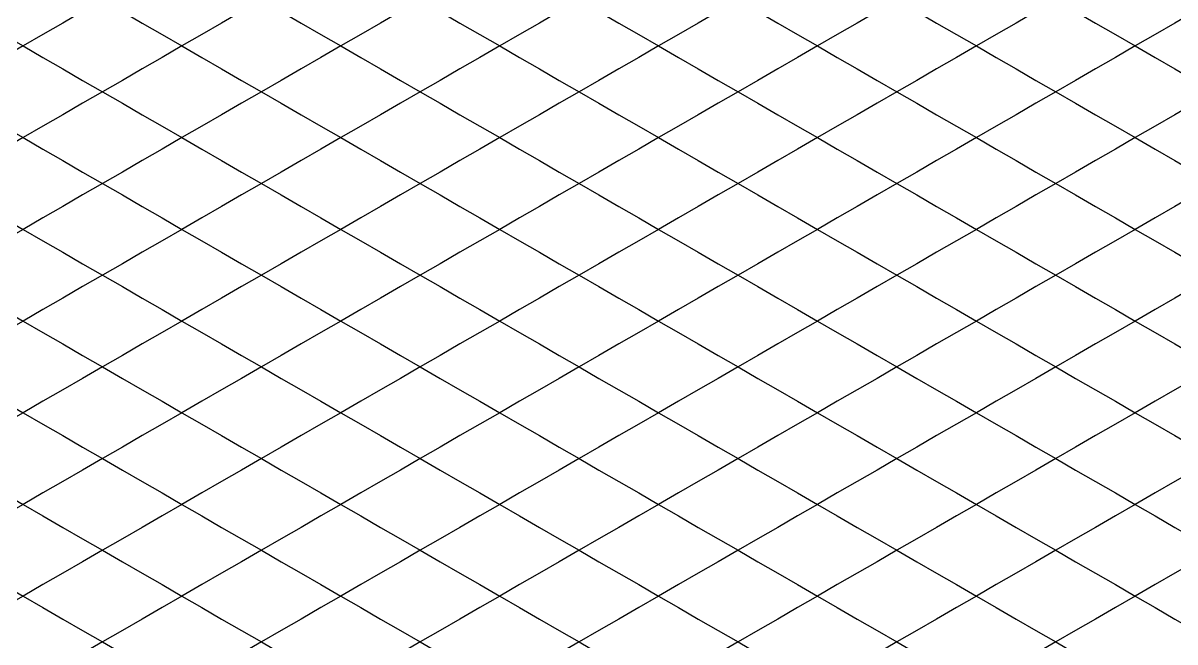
# Model space of a CAD drawing. Header units: metres. Extents: x 0 to 1028, y -291 to 246.
# Drawn here: x 228.7 to 321, y -11.3 to 38.3 of the extents above; entities that cross this region are included whole.
import ezdxf

# ---------------------------------------------------------------- set-up
doc = ezdxf.new("R2010")
doc.units = ezdxf.units.M
doc.layers.add('LAYER_02_PROJECTION', color=7, linetype='Continuous')

msp = doc.modelspace()

# ---------------------------------------------------------------- linework, layer by layer
at = {"layer": 'LAYER_02_PROJECTION'}
for points in [[(222.314, 40.172), (223.905, 39.253), (225.496, 38.335), (227.087, 37.416), (228.678, 36.497)], [(222.314, 40.172), (223.905, 39.253), (225.496, 38.335), (227.087, 37.416), (228.678, 36.497)], [(235.042, 40.172), (233.451, 39.253), (231.86, 38.335), (230.269, 37.416), (228.678, 36.497)], [(235.042, 40.172), (233.451, 39.253), (231.86, 38.335), (230.269, 37.416), (228.678, 36.497)], [(235.042, 40.172), (236.633, 39.253), (238.224, 38.335), (239.815, 37.416), (241.406, 36.497)], [(235.042, 40.172), (236.633, 39.253), (238.224, 38.335), (239.815, 37.416), (241.406, 36.497)], [(247.77, 40.172), (246.179, 39.253), (244.588, 38.335), (242.997, 37.416), (241.406, 36.497)], [(247.77, 40.172), (246.179, 39.253), (244.588, 38.335), (242.997, 37.416), (241.406, 36.497)], [(247.77, 40.172), (249.361, 39.253), (250.952, 38.335), (252.543, 37.416), (254.134, 36.497)], [(247.77, 40.172), (249.361, 39.253), (250.952, 38.335), (252.543, 37.416), (254.134, 36.497)], [(260.498, 40.172), (258.907, 39.253), (257.316, 38.335), (255.725, 37.416), (254.134, 36.497)], [(260.498, 40.172), (258.907, 39.253), (257.316, 38.335), (255.725, 37.416), (254.134, 36.497)], [(260.498, 40.172), (262.089, 39.253), (263.68, 38.335), (265.271, 37.416), (266.862, 36.497)], [(260.498, 40.172), (262.089, 39.253), (263.68, 38.335), (265.271, 37.416), (266.862, 36.497)], [(273.226, 40.172), (271.635, 39.253), (270.044, 38.335), (268.453, 37.416), (266.862, 36.497)], [(273.226, 40.172), (271.635, 39.253), (270.044, 38.335), (268.453, 37.416), (266.862, 36.497)], [(273.226, 40.172), (274.817, 39.253), (276.408, 38.335), (277.999, 37.416), (279.59, 36.497)], [(273.226, 40.172), (274.817, 39.253), (276.408, 38.335), (277.999, 37.416), (279.59, 36.497)], [(285.954, 40.172), (284.363, 39.253), (282.772, 38.335), (281.181, 37.416), (279.59, 36.497)], [(285.954, 40.172), (284.363, 39.253), (282.772, 38.335), (281.181, 37.416), (279.59, 36.497)], [(285.954, 40.172), (287.545, 39.253), (289.136, 38.335), (290.727, 37.416), (292.318, 36.497)], [(285.954, 40.172), (287.545, 39.253), (289.136, 38.335), (290.727, 37.416), (292.318, 36.497)], [(298.682, 40.172), (297.091, 39.253), (295.5, 38.335), (293.909, 37.416), (292.318, 36.497)], [(298.682, 40.172), (297.091, 39.253), (295.5, 38.335), (293.909, 37.416), (292.318, 36.497)], [(298.682, 40.172), (300.273, 39.253), (301.864, 38.335), (303.455, 37.416), (305.046, 36.497)], [(298.682, 40.172), (300.273, 39.253), (301.864, 38.335), (303.455, 37.416), (305.046, 36.497)], [(311.41, 40.172), (309.819, 39.253), (308.228, 38.335), (306.637, 37.416), (305.046, 36.497)], [(311.41, 40.172), (309.819, 39.253), (308.228, 38.335), (306.637, 37.416), (305.046, 36.497)], [(311.41, 40.172), (313.001, 39.253), (314.592, 38.335), (316.183, 37.416), (317.774, 36.497)], [(311.41, 40.172), (313.001, 39.253), (314.592, 38.335), (316.183, 37.416), (317.774, 36.497)], [(324.138, 40.172), (322.547, 39.253), (320.956, 38.335), (319.365, 37.416), (317.774, 36.497)], [(324.138, 40.172), (322.547, 39.253), (320.956, 38.335), (319.365, 37.416), (317.774, 36.497)], [(228.678, 36.497), (227.087, 35.579), (225.496, 34.66), (223.905, 33.742), (222.314, 32.823)], [(228.678, 36.497), (227.087, 35.579), (225.496, 34.66), (223.905, 33.742), (222.314, 32.823)], [(228.678, 36.497), (230.269, 35.579), (231.86, 34.66), (233.451, 33.742), (235.042, 32.823)], [(228.678, 36.497), (230.269, 35.579), (231.86, 34.66), (233.451, 33.742), (235.042, 32.823)], [(241.406, 36.497), (239.815, 35.579), (238.224, 34.66), (236.633, 33.742), (235.042, 32.823)], [(241.406, 36.497), (239.815, 35.579), (238.224, 34.66), (236.633, 33.742), (235.042, 32.823)], [(241.406, 36.497), (242.997, 35.579), (244.588, 34.66), (246.179, 33.742), (247.77, 32.823)], [(241.406, 36.497), (242.997, 35.579), (244.588, 34.66), (246.179, 33.742), (247.77, 32.823)], [(254.134, 36.497), (252.543, 35.579), (250.952, 34.66), (249.361, 33.742), (247.77, 32.823)], [(254.134, 36.497), (252.543, 35.579), (250.952, 34.66), (249.361, 33.742), (247.77, 32.823)], [(254.134, 36.497), (255.725, 35.579), (257.316, 34.66), (258.907, 33.742), (260.498, 32.823)], [(254.134, 36.497), (255.725, 35.579), (257.316, 34.66), (258.907, 33.742), (260.498, 32.823)], [(266.862, 36.497), (265.271, 35.579), (263.68, 34.66), (262.089, 33.742), (260.498, 32.823)], [(266.862, 36.497), (265.271, 35.579), (263.68, 34.66), (262.089, 33.742), (260.498, 32.823)], [(266.862, 36.497), (268.453, 35.579), (270.044, 34.66), (271.635, 33.742), (273.226, 32.823)], [(266.862, 36.497), (268.453, 35.579), (270.044, 34.66), (271.635, 33.742), (273.226, 32.823)], [(279.59, 36.497), (277.999, 35.579), (276.408, 34.66), (274.817, 33.742), (273.226, 32.823)], [(279.59, 36.497), (277.999, 35.579), (276.408, 34.66), (274.817, 33.742), (273.226, 32.823)], [(279.59, 36.497), (281.181, 35.579), (282.772, 34.66), (284.363, 33.742), (285.954, 32.823)], [(279.59, 36.497), (281.181, 35.579), (282.772, 34.66), (284.363, 33.742), (285.954, 32.823)], [(292.318, 36.497), (290.727, 35.579), (289.136, 34.66), (287.545, 33.742), (285.954, 32.823)], [(292.318, 36.497), (290.727, 35.579), (289.136, 34.66), (287.545, 33.742), (285.954, 32.823)], [(292.318, 36.497), (293.909, 35.579), (295.5, 34.66), (297.091, 33.742), (298.682, 32.823)], [(292.318, 36.497), (293.909, 35.579), (295.5, 34.66), (297.091, 33.742), (298.682, 32.823)], [(305.046, 36.497), (303.455, 35.579), (301.864, 34.66), (300.273, 33.742), (298.682, 32.823)], [(305.046, 36.497), (303.455, 35.579), (301.864, 34.66), (300.273, 33.742), (298.682, 32.823)], [(305.046, 36.497), (306.637, 35.579), (308.228, 34.66), (309.819, 33.742), (311.41, 32.823)], [(305.046, 36.497), (306.637, 35.579), (308.228, 34.66), (309.819, 33.742), (311.41, 32.823)], [(317.774, 36.497), (316.183, 35.579), (314.592, 34.66), (313.001, 33.742), (311.41, 32.823)], [(317.774, 36.497), (316.183, 35.579), (314.592, 34.66), (313.001, 33.742), (311.41, 32.823)], [(317.774, 36.497), (319.365, 35.579), (320.956, 34.66), (322.547, 33.742), (324.138, 32.823)], [(317.774, 36.497), (319.365, 35.579), (320.956, 34.66), (322.547, 33.742), (324.138, 32.823)], [(222.314, 32.823), (223.905, 31.905), (225.496, 30.986), (227.087, 30.067), (228.678, 29.149)], [(222.314, 32.823), (223.905, 31.905), (225.496, 30.986), (227.087, 30.067), (228.678, 29.149)], [(235.042, 32.823), (233.451, 31.905), (231.86, 30.986), (230.269, 30.067), (228.678, 29.149)], [(235.042, 32.823), (233.451, 31.905), (231.86, 30.986), (230.269, 30.067), (228.678, 29.149)], [(235.042, 32.823), (236.633, 31.905), (238.224, 30.986), (239.815, 30.067), (241.406, 29.149)], [(235.042, 32.823), (236.633, 31.905), (238.224, 30.986), (239.815, 30.067), (241.406, 29.149)], [(247.77, 32.823), (246.179, 31.905), (244.588, 30.986), (242.997, 30.067), (241.406, 29.149)], [(247.77, 32.823), (246.179, 31.905), (244.588, 30.986), (242.997, 30.067), (241.406, 29.149)], [(247.77, 32.823), (249.361, 31.905), (250.952, 30.986), (252.543, 30.067), (254.134, 29.149)], [(247.77, 32.823), (249.361, 31.905), (250.952, 30.986), (252.543, 30.067), (254.134, 29.149)], [(260.498, 32.823), (258.907, 31.905), (257.316, 30.986), (255.725, 30.067), (254.134, 29.149)], [(260.498, 32.823), (258.907, 31.905), (257.316, 30.986), (255.725, 30.067), (254.134, 29.149)], [(260.498, 32.823), (262.089, 31.905), (263.68, 30.986), (265.271, 30.067), (266.862, 29.149)], [(260.498, 32.823), (262.089, 31.905), (263.68, 30.986), (265.271, 30.067), (266.862, 29.149)], [(273.226, 32.823), (271.635, 31.905), (270.044, 30.986), (268.453, 30.067), (266.862, 29.149)], [(273.226, 32.823), (271.635, 31.905), (270.044, 30.986), (268.453, 30.067), (266.862, 29.149)], [(273.226, 32.823), (274.817, 31.905), (276.408, 30.986), (277.999, 30.067), (279.59, 29.149)], [(273.226, 32.823), (274.817, 31.905), (276.408, 30.986), (277.999, 30.067), (279.59, 29.149)], [(285.954, 32.823), (284.363, 31.905), (282.772, 30.986), (281.181, 30.067), (279.59, 29.149)], [(285.954, 32.823), (284.363, 31.905), (282.772, 30.986), (281.181, 30.067), (279.59, 29.149)], [(285.954, 32.823), (287.545, 31.905), (289.136, 30.986), (290.727, 30.067), (292.318, 29.149)], [(285.954, 32.823), (287.545, 31.905), (289.136, 30.986), (290.727, 30.067), (292.318, 29.149)], [(298.682, 32.823), (297.091, 31.905), (295.5, 30.986), (293.909, 30.067), (292.318, 29.149)], [(298.682, 32.823), (297.091, 31.905), (295.5, 30.986), (293.909, 30.067), (292.318, 29.149)], [(298.682, 32.823), (300.273, 31.905), (301.864, 30.986), (303.455, 30.067), (305.046, 29.149)], [(298.682, 32.823), (300.273, 31.905), (301.864, 30.986), (303.455, 30.067), (305.046, 29.149)], [(311.41, 32.823), (309.819, 31.905), (308.228, 30.986), (306.637, 30.067), (305.046, 29.149)], [(311.41, 32.823), (309.819, 31.905), (308.228, 30.986), (306.637, 30.067), (305.046, 29.149)], [(311.41, 32.823), (313.001, 31.905), (314.592, 30.986), (316.183, 30.067), (317.774, 29.149)], [(311.41, 32.823), (313.001, 31.905), (314.592, 30.986), (316.183, 30.067), (317.774, 29.149)], [(324.138, 32.823), (322.547, 31.905), (320.956, 30.986), (319.365, 30.067), (317.774, 29.149)], [(324.138, 32.823), (322.547, 31.905), (320.956, 30.986), (319.365, 30.067), (317.774, 29.149)], [(228.678, 29.149), (227.087, 28.23), (225.496, 27.312), (223.905, 26.393), (222.314, 25.475)], [(228.678, 29.149), (227.087, 28.23), (225.496, 27.312), (223.905, 26.393), (222.314, 25.475)], [(228.678, 29.149), (230.269, 28.23), (231.86, 27.312), (233.451, 26.393), (235.042, 25.475)], [(228.678, 29.149), (230.269, 28.23), (231.86, 27.312), (233.451, 26.393), (235.042, 25.475)], [(241.406, 29.149), (239.815, 28.23), (238.224, 27.312), (236.633, 26.393), (235.042, 25.475)], [(241.406, 29.149), (239.815, 28.23), (238.224, 27.312), (236.633, 26.393), (235.042, 25.475)], [(241.406, 29.149), (242.997, 28.23), (244.588, 27.312), (246.179, 26.393), (247.77, 25.475)], [(241.406, 29.149), (242.997, 28.23), (244.588, 27.312), (246.179, 26.393), (247.77, 25.475)], [(254.134, 29.149), (252.543, 28.23), (250.952, 27.312), (249.361, 26.393), (247.77, 25.475)], [(254.134, 29.149), (252.543, 28.23), (250.952, 27.312), (249.361, 26.393), (247.77, 25.475)], [(254.134, 29.149), (255.725, 28.23), (257.316, 27.312), (258.907, 26.393), (260.498, 25.475)], [(254.134, 29.149), (255.725, 28.23), (257.316, 27.312), (258.907, 26.393), (260.498, 25.475)], [(266.862, 29.149), (265.271, 28.23), (263.68, 27.312), (262.089, 26.393), (260.498, 25.475)], [(266.862, 29.149), (265.271, 28.23), (263.68, 27.312), (262.089, 26.393), (260.498, 25.475)], [(266.862, 29.149), (268.453, 28.23), (270.044, 27.312), (271.635, 26.393), (273.226, 25.475)], [(266.862, 29.149), (268.453, 28.23), (270.044, 27.312), (271.635, 26.393), (273.226, 25.475)], [(279.59, 29.149), (277.999, 28.23), (276.408, 27.312), (274.817, 26.393), (273.226, 25.475)], [(279.59, 29.149), (277.999, 28.23), (276.408, 27.312), (274.817, 26.393), (273.226, 25.475)], [(279.59, 29.149), (281.181, 28.23), (282.772, 27.312), (284.363, 26.393), (285.954, 25.475)], [(279.59, 29.149), (281.181, 28.23), (282.772, 27.312), (284.363, 26.393), (285.954, 25.475)], [(292.318, 29.149), (290.727, 28.23), (289.136, 27.312), (287.545, 26.393), (285.954, 25.475)], [(292.318, 29.149), (290.727, 28.23), (289.136, 27.312), (287.545, 26.393), (285.954, 25.475)], [(292.318, 29.149), (293.909, 28.23), (295.5, 27.312), (297.091, 26.393), (298.682, 25.475)], [(292.318, 29.149), (293.909, 28.23), (295.5, 27.312), (297.091, 26.393), (298.682, 25.475)], [(305.046, 29.149), (303.455, 28.23), (301.864, 27.312), (300.273, 26.393), (298.682, 25.475)], [(305.046, 29.149), (303.455, 28.23), (301.864, 27.312), (300.273, 26.393), (298.682, 25.475)], [(305.046, 29.149), (306.637, 28.23), (308.228, 27.312), (309.819, 26.393), (311.41, 25.475)], [(305.046, 29.149), (306.637, 28.23), (308.228, 27.312), (309.819, 26.393), (311.41, 25.475)], [(317.774, 29.149), (316.183, 28.23), (314.592, 27.312), (313.001, 26.393), (311.41, 25.475)], [(317.774, 29.149), (316.183, 28.23), (314.592, 27.312), (313.001, 26.393), (311.41, 25.475)], [(317.774, 29.149), (319.365, 28.23), (320.956, 27.312), (322.547, 26.393), (324.138, 25.475)], [(317.774, 29.149), (319.365, 28.23), (320.956, 27.312), (322.547, 26.393), (324.138, 25.475)], [(222.314, 25.475), (223.905, 24.556), (225.496, 23.638), (227.087, 22.719), (228.678, 21.8)], [(222.314, 25.475), (223.905, 24.556), (225.496, 23.638), (227.087, 22.719), (228.678, 21.8)], [(235.042, 25.475), (233.451, 24.556), (231.86, 23.638), (230.269, 22.719), (228.678, 21.8)], [(235.042, 25.475), (233.451, 24.556), (231.86, 23.638), (230.269, 22.719), (228.678, 21.8)], [(235.042, 25.475), (236.633, 24.556), (238.224, 23.638), (239.815, 22.719), (241.406, 21.8)], [(235.042, 25.475), (236.633, 24.556), (238.224, 23.638), (239.815, 22.719), (241.406, 21.8)], [(247.77, 25.475), (246.179, 24.556), (244.588, 23.638), (242.997, 22.719), (241.406, 21.8)], [(247.77, 25.475), (246.179, 24.556), (244.588, 23.638), (242.997, 22.719), (241.406, 21.8)], [(247.77, 25.475), (249.361, 24.556), (250.952, 23.638), (252.543, 22.719), (254.134, 21.8)], [(247.77, 25.475), (249.361, 24.556), (250.952, 23.638), (252.543, 22.719), (254.134, 21.8)], [(260.498, 25.475), (258.907, 24.556), (257.316, 23.638), (255.725, 22.719), (254.134, 21.8)], [(260.498, 25.475), (258.907, 24.556), (257.316, 23.638), (255.725, 22.719), (254.134, 21.8)], [(260.498, 25.475), (262.089, 24.556), (263.68, 23.638), (265.271, 22.719), (266.862, 21.8)], [(260.498, 25.475), (262.089, 24.556), (263.68, 23.638), (265.271, 22.719), (266.862, 21.8)], [(273.226, 25.475), (271.635, 24.556), (270.044, 23.638), (268.453, 22.719), (266.862, 21.8)], [(273.226, 25.475), (271.635, 24.556), (270.044, 23.638), (268.453, 22.719), (266.862, 21.8)], [(273.226, 25.475), (274.817, 24.556), (276.408, 23.638), (277.999, 22.719), (279.59, 21.8)], [(273.226, 25.475), (274.817, 24.556), (276.408, 23.638), (277.999, 22.719), (279.59, 21.8)], [(285.954, 25.475), (284.363, 24.556), (282.772, 23.638), (281.181, 22.719), (279.59, 21.8)], [(285.954, 25.475), (284.363, 24.556), (282.772, 23.638), (281.181, 22.719), (279.59, 21.8)], [(285.954, 25.475), (287.545, 24.556), (289.136, 23.638), (290.727, 22.719), (292.318, 21.8)], [(285.954, 25.475), (287.545, 24.556), (289.136, 23.638), (290.727, 22.719), (292.318, 21.8)], [(298.682, 25.475), (297.091, 24.556), (295.5, 23.638), (293.909, 22.719), (292.318, 21.8)], [(298.682, 25.475), (297.091, 24.556), (295.5, 23.638), (293.909, 22.719), (292.318, 21.8)], [(298.682, 25.475), (300.273, 24.556), (301.864, 23.638), (303.455, 22.719), (305.046, 21.8)], [(298.682, 25.475), (300.273, 24.556), (301.864, 23.638), (303.455, 22.719), (305.046, 21.8)], [(311.41, 25.475), (309.819, 24.556), (308.228, 23.638), (306.637, 22.719), (305.046, 21.8)], [(311.41, 25.475), (309.819, 24.556), (308.228, 23.638), (306.637, 22.719), (305.046, 21.8)], [(311.41, 25.475), (313.001, 24.556), (314.592, 23.638), (316.183, 22.719), (317.774, 21.8)], [(311.41, 25.475), (313.001, 24.556), (314.592, 23.638), (316.183, 22.719), (317.774, 21.8)], [(324.138, 25.475), (322.547, 24.556), (320.956, 23.638), (319.365, 22.719), (317.774, 21.8)], [(324.138, 25.475), (322.547, 24.556), (320.956, 23.638), (319.365, 22.719), (317.774, 21.8)], [(228.678, 21.8), (227.087, 20.882), (225.496, 19.963), (223.905, 19.045), (222.314, 18.126)], [(228.678, 21.8), (227.087, 20.882), (225.496, 19.963), (223.905, 19.045), (222.314, 18.126)], [(228.678, 21.8), (230.269, 20.882), (231.86, 19.963), (233.451, 19.045), (235.042, 18.126)], [(228.678, 21.8), (230.269, 20.882), (231.86, 19.963), (233.451, 19.045), (235.042, 18.126)], [(241.406, 21.8), (239.815, 20.882), (238.224, 19.963), (236.633, 19.045), (235.042, 18.126)], [(241.406, 21.8), (239.815, 20.882), (238.224, 19.963), (236.633, 19.045), (235.042, 18.126)], [(241.406, 21.8), (242.997, 20.882), (244.588, 19.963), (246.179, 19.045), (247.77, 18.126)], [(241.406, 21.8), (242.997, 20.882), (244.588, 19.963), (246.179, 19.045), (247.77, 18.126)], [(254.134, 21.8), (252.543, 20.882), (250.952, 19.963), (249.361, 19.045), (247.77, 18.126)], [(254.134, 21.8), (252.543, 20.882), (250.952, 19.963), (249.361, 19.045), (247.77, 18.126)], [(254.134, 21.8), (255.725, 20.882), (257.316, 19.963), (258.907, 19.045), (260.498, 18.126)], [(254.134, 21.8), (255.725, 20.882), (257.316, 19.963), (258.907, 19.045), (260.498, 18.126)], [(266.862, 21.8), (265.271, 20.882), (263.68, 19.963), (262.089, 19.045), (260.498, 18.126)], [(266.862, 21.8), (265.271, 20.882), (263.68, 19.963), (262.089, 19.045), (260.498, 18.126)], [(266.862, 21.8), (268.453, 20.882), (270.044, 19.963), (271.635, 19.045), (273.226, 18.126)], [(266.862, 21.8), (268.453, 20.882), (270.044, 19.963), (271.635, 19.045), (273.226, 18.126)], [(279.59, 21.8), (277.999, 20.882), (276.408, 19.963), (274.817, 19.045), (273.226, 18.126)], [(279.59, 21.8), (277.999, 20.882), (276.408, 19.963), (274.817, 19.045), (273.226, 18.126)], [(279.59, 21.8), (281.181, 20.882), (282.772, 19.963), (284.363, 19.045), (285.954, 18.126)], [(279.59, 21.8), (281.181, 20.882), (282.772, 19.963), (284.363, 19.045), (285.954, 18.126)], [(292.318, 21.8), (290.727, 20.882), (289.136, 19.963), (287.545, 19.045), (285.954, 18.126)], [(292.318, 21.8), (290.727, 20.882), (289.136, 19.963), (287.545, 19.045), (285.954, 18.126)], [(292.318, 21.8), (293.909, 20.882), (295.5, 19.963), (297.091, 19.045), (298.682, 18.126)], [(292.318, 21.8), (293.909, 20.882), (295.5, 19.963), (297.091, 19.045), (298.682, 18.126)], [(305.046, 21.8), (303.455, 20.882), (301.864, 19.963), (300.273, 19.045), (298.682, 18.126)], [(305.046, 21.8), (303.455, 20.882), (301.864, 19.963), (300.273, 19.045), (298.682, 18.126)], [(305.046, 21.8), (306.637, 20.882), (308.228, 19.963), (309.819, 19.045), (311.41, 18.126)], [(305.046, 21.8), (306.637, 20.882), (308.228, 19.963), (309.819, 19.045), (311.41, 18.126)], [(317.774, 21.8), (316.183, 20.882), (314.592, 19.963), (313.001, 19.045), (311.41, 18.126)], [(317.774, 21.8), (316.183, 20.882), (314.592, 19.963), (313.001, 19.045), (311.41, 18.126)], [(317.774, 21.8), (319.365, 20.882), (320.956, 19.963), (322.547, 19.045), (324.138, 18.126)], [(317.774, 21.8), (319.365, 20.882), (320.956, 19.963), (322.547, 19.045), (324.138, 18.126)], [(222.314, 18.126), (223.905, 17.208), (225.496, 16.289), (227.087, 15.371), (228.678, 14.452)], [(222.314, 18.126), (223.905, 17.208), (225.496, 16.289), (227.087, 15.371), (228.678, 14.452)], [(235.042, 18.126), (233.451, 17.208), (231.86, 16.289), (230.269, 15.371), (228.678, 14.452)], [(235.042, 18.126), (233.451, 17.208), (231.86, 16.289), (230.269, 15.371), (228.678, 14.452)], [(235.042, 18.126), (236.633, 17.208), (238.224, 16.289), (239.815, 15.371), (241.406, 14.452)], [(235.042, 18.126), (236.633, 17.208), (238.224, 16.289), (239.815, 15.371), (241.406, 14.452)], [(247.77, 18.126), (246.179, 17.208), (244.588, 16.289), (242.997, 15.371), (241.406, 14.452)], [(247.77, 18.126), (246.179, 17.208), (244.588, 16.289), (242.997, 15.371), (241.406, 14.452)], [(247.77, 18.126), (249.361, 17.208), (250.952, 16.289), (252.543, 15.371), (254.134, 14.452)], [(247.77, 18.126), (249.361, 17.208), (250.952, 16.289), (252.543, 15.371), (254.134, 14.452)], [(260.498, 18.126), (258.907, 17.208), (257.316, 16.289), (255.725, 15.371), (254.134, 14.452)], [(260.498, 18.126), (258.907, 17.208), (257.316, 16.289), (255.725, 15.371), (254.134, 14.452)], [(260.498, 18.126), (262.089, 17.208), (263.68, 16.289), (265.271, 15.371), (266.862, 14.452)], [(260.498, 18.126), (262.089, 17.208), (263.68, 16.289), (265.271, 15.371), (266.862, 14.452)], [(273.226, 18.126), (271.635, 17.208), (270.044, 16.289), (268.453, 15.371), (266.862, 14.452)], [(273.226, 18.126), (271.635, 17.208), (270.044, 16.289), (268.453, 15.371), (266.862, 14.452)], [(273.226, 18.126), (274.817, 17.208), (276.408, 16.289), (277.999, 15.371), (279.59, 14.452)], [(273.226, 18.126), (274.817, 17.208), (276.408, 16.289), (277.999, 15.371), (279.59, 14.452)], [(285.954, 18.126), (284.363, 17.208), (282.772, 16.289), (281.181, 15.371), (279.59, 14.452)], [(285.954, 18.126), (284.363, 17.208), (282.772, 16.289), (281.181, 15.371), (279.59, 14.452)], [(285.954, 18.126), (287.545, 17.208), (289.136, 16.289), (290.727, 15.371), (292.318, 14.452)], [(285.954, 18.126), (287.545, 17.208), (289.136, 16.289), (290.727, 15.371), (292.318, 14.452)], [(298.682, 18.126), (297.091, 17.208), (295.5, 16.289), (293.909, 15.371), (292.318, 14.452)], [(298.682, 18.126), (297.091, 17.208), (295.5, 16.289), (293.909, 15.371), (292.318, 14.452)], [(298.682, 18.126), (300.273, 17.208), (301.864, 16.289), (303.455, 15.371), (305.046, 14.452)], [(298.682, 18.126), (300.273, 17.208), (301.864, 16.289), (303.455, 15.371), (305.046, 14.452)], [(311.41, 18.126), (309.819, 17.208), (308.228, 16.289), (306.637, 15.371), (305.046, 14.452)], [(311.41, 18.126), (309.819, 17.208), (308.228, 16.289), (306.637, 15.371), (305.046, 14.452)], [(311.41, 18.126), (313.001, 17.208), (314.592, 16.289), (316.183, 15.371), (317.774, 14.452)], [(311.41, 18.126), (313.001, 17.208), (314.592, 16.289), (316.183, 15.371), (317.774, 14.452)], [(324.138, 18.126), (322.547, 17.208), (320.956, 16.289), (319.365, 15.371), (317.774, 14.452)], [(324.138, 18.126), (322.547, 17.208), (320.956, 16.289), (319.365, 15.371), (317.774, 14.452)], [(228.678, 14.452), (227.087, 13.533), (225.496, 12.615), (223.905, 11.696), (222.314, 10.778)], [(228.678, 14.452), (227.087, 13.533), (225.496, 12.615), (223.905, 11.696), (222.314, 10.778)], [(228.678, 14.452), (230.269, 13.533), (231.86, 12.615), (233.451, 11.696), (235.042, 10.778)], [(228.678, 14.452), (230.269, 13.533), (231.86, 12.615), (233.451, 11.696), (235.042, 10.778)], [(241.406, 14.452), (239.815, 13.533), (238.224, 12.615), (236.633, 11.696), (235.042, 10.778)], [(241.406, 14.452), (239.815, 13.533), (238.224, 12.615), (236.633, 11.696), (235.042, 10.778)], [(241.406, 14.452), (242.997, 13.533), (244.588, 12.615), (246.179, 11.696), (247.77, 10.778)], [(241.406, 14.452), (242.997, 13.533), (244.588, 12.615), (246.179, 11.696), (247.77, 10.778)], [(254.134, 14.452), (252.543, 13.533), (250.952, 12.615), (249.361, 11.696), (247.77, 10.778)], [(254.134, 14.452), (252.543, 13.533), (250.952, 12.615), (249.361, 11.696), (247.77, 10.778)], [(254.134, 14.452), (255.725, 13.533), (257.316, 12.615), (258.907, 11.696), (260.498, 10.778)], [(254.134, 14.452), (255.725, 13.533), (257.316, 12.615), (258.907, 11.696), (260.498, 10.778)], [(266.862, 14.452), (265.271, 13.533), (263.68, 12.615), (262.089, 11.696), (260.498, 10.778)], [(266.862, 14.452), (265.271, 13.533), (263.68, 12.615), (262.089, 11.696), (260.498, 10.778)], [(266.862, 14.452), (268.453, 13.533), (270.044, 12.615), (271.635, 11.696), (273.226, 10.778)], [(266.862, 14.452), (268.453, 13.533), (270.044, 12.615), (271.635, 11.696), (273.226, 10.778)], [(279.59, 14.452), (277.999, 13.533), (276.408, 12.615), (274.817, 11.696), (273.226, 10.778)], [(279.59, 14.452), (277.999, 13.533), (276.408, 12.615), (274.817, 11.696), (273.226, 10.778)], [(279.59, 14.452), (281.181, 13.533), (282.772, 12.615), (284.363, 11.696), (285.954, 10.778)], [(279.59, 14.452), (281.181, 13.533), (282.772, 12.615), (284.363, 11.696), (285.954, 10.778)], [(292.318, 14.452), (290.727, 13.533), (289.136, 12.615), (287.545, 11.696), (285.954, 10.778)], [(292.318, 14.452), (290.727, 13.533), (289.136, 12.615), (287.545, 11.696), (285.954, 10.778)], [(292.318, 14.452), (293.909, 13.533), (295.5, 12.615), (297.091, 11.696), (298.682, 10.778)], [(292.318, 14.452), (293.909, 13.533), (295.5, 12.615), (297.091, 11.696), (298.682, 10.778)], [(305.046, 14.452), (303.455, 13.533), (301.864, 12.615), (300.273, 11.696), (298.682, 10.778)], [(305.046, 14.452), (303.455, 13.533), (301.864, 12.615), (300.273, 11.696), (298.682, 10.778)], [(305.046, 14.452), (306.637, 13.533), (308.228, 12.615), (309.819, 11.696), (311.41, 10.778)], [(305.046, 14.452), (306.637, 13.533), (308.228, 12.615), (309.819, 11.696), (311.41, 10.778)], [(317.774, 14.452), (316.183, 13.533), (314.592, 12.615), (313.001, 11.696), (311.41, 10.778)], [(317.774, 14.452), (316.183, 13.533), (314.592, 12.615), (313.001, 11.696), (311.41, 10.778)], [(317.774, 14.452), (319.365, 13.533), (320.956, 12.615), (322.547, 11.696), (324.138, 10.778)], [(317.774, 14.452), (319.365, 13.533), (320.956, 12.615), (322.547, 11.696), (324.138, 10.778)], [(222.314, 10.778), (223.905, 9.859), (225.496, 8.941), (227.087, 8.022), (228.678, 7.104)], [(222.314, 10.778), (223.905, 9.859), (225.496, 8.941), (227.087, 8.022), (228.678, 7.104)], [(235.042, 10.778), (233.451, 9.859), (231.86, 8.941), (230.269, 8.022), (228.678, 7.104)], [(235.042, 10.778), (233.451, 9.859), (231.86, 8.941), (230.269, 8.022), (228.678, 7.104)], [(235.042, 10.778), (236.633, 9.859), (238.224, 8.941), (239.815, 8.022), (241.406, 7.104)], [(235.042, 10.778), (236.633, 9.859), (238.224, 8.941), (239.815, 8.022), (241.406, 7.104)], [(247.77, 10.778), (246.179, 9.859), (244.588, 8.941), (242.997, 8.022), (241.406, 7.104)], [(247.77, 10.778), (246.179, 9.859), (244.588, 8.941), (242.997, 8.022), (241.406, 7.104)], [(247.77, 10.778), (249.361, 9.859), (250.952, 8.941), (252.543, 8.022), (254.134, 7.104)], [(247.77, 10.778), (249.361, 9.859), (250.952, 8.941), (252.543, 8.022), (254.134, 7.104)], [(260.498, 10.778), (258.907, 9.859), (257.316, 8.941), (255.725, 8.022), (254.134, 7.104)], [(260.498, 10.778), (258.907, 9.859), (257.316, 8.941), (255.725, 8.022), (254.134, 7.104)], [(260.498, 10.778), (262.089, 9.859), (263.68, 8.941), (265.271, 8.022), (266.862, 7.104)], [(260.498, 10.778), (262.089, 9.859), (263.68, 8.941), (265.271, 8.022), (266.862, 7.104)], [(273.226, 10.778), (271.635, 9.859), (270.044, 8.941), (268.453, 8.022), (266.862, 7.104)], [(273.226, 10.778), (271.635, 9.859), (270.044, 8.941), (268.453, 8.022), (266.862, 7.104)], [(273.226, 10.778), (274.817, 9.859), (276.408, 8.941), (277.999, 8.022), (279.59, 7.104)], [(273.226, 10.778), (274.817, 9.859), (276.408, 8.941), (277.999, 8.022), (279.59, 7.104)], [(285.954, 10.778), (284.363, 9.859), (282.772, 8.941), (281.181, 8.022), (279.59, 7.104)], [(285.954, 10.778), (284.363, 9.859), (282.772, 8.941), (281.181, 8.022), (279.59, 7.104)], [(285.954, 10.778), (287.545, 9.859), (289.136, 8.941), (290.727, 8.022), (292.318, 7.104)], [(285.954, 10.778), (287.545, 9.859), (289.136, 8.941), (290.727, 8.022), (292.318, 7.104)], [(298.682, 10.778), (297.091, 9.859), (295.5, 8.941), (293.909, 8.022), (292.318, 7.104)], [(298.682, 10.778), (297.091, 9.859), (295.5, 8.941), (293.909, 8.022), (292.318, 7.104)], [(298.682, 10.778), (300.273, 9.859), (301.864, 8.941), (303.455, 8.022), (305.046, 7.104)], [(298.682, 10.778), (300.273, 9.859), (301.864, 8.941), (303.455, 8.022), (305.046, 7.104)], [(311.41, 10.778), (309.819, 9.859), (308.228, 8.941), (306.637, 8.022), (305.046, 7.104)], [(311.41, 10.778), (309.819, 9.859), (308.228, 8.941), (306.637, 8.022), (305.046, 7.104)], [(311.41, 10.778), (313.001, 9.859), (314.592, 8.941), (316.183, 8.022), (317.774, 7.104)], [(311.41, 10.778), (313.001, 9.859), (314.592, 8.941), (316.183, 8.022), (317.774, 7.104)], [(324.138, 10.778), (322.547, 9.859), (320.956, 8.941), (319.365, 8.022), (317.774, 7.104)], [(324.138, 10.778), (322.547, 9.859), (320.956, 8.941), (319.365, 8.022), (317.774, 7.104)], [(228.678, 7.104), (227.087, 6.185), (225.496, 5.266), (223.905, 4.348), (222.314, 3.429)], [(228.678, 7.104), (227.087, 6.185), (225.496, 5.266), (223.905, 4.348), (222.314, 3.429)], [(228.678, 7.104), (230.269, 6.185), (231.86, 5.266), (233.451, 4.348), (235.042, 3.429)], [(228.678, 7.104), (230.269, 6.185), (231.86, 5.266), (233.451, 4.348), (235.042, 3.429)], [(241.406, 7.104), (239.815, 6.185), (238.224, 5.266), (236.633, 4.348), (235.042, 3.429)], [(241.406, 7.104), (239.815, 6.185), (238.224, 5.266), (236.633, 4.348), (235.042, 3.429)], [(241.406, 7.104), (242.997, 6.185), (244.588, 5.266), (246.179, 4.348), (247.77, 3.429)], [(241.406, 7.104), (242.997, 6.185), (244.588, 5.266), (246.179, 4.348), (247.77, 3.429)], [(254.134, 7.104), (252.543, 6.185), (250.952, 5.266), (249.361, 4.348), (247.77, 3.429)], [(254.134, 7.104), (252.543, 6.185), (250.952, 5.266), (249.361, 4.348), (247.77, 3.429)], [(254.134, 7.104), (255.725, 6.185), (257.316, 5.266), (258.907, 4.348), (260.498, 3.429)], [(254.134, 7.104), (255.725, 6.185), (257.316, 5.266), (258.907, 4.348), (260.498, 3.429)], [(266.862, 7.104), (265.271, 6.185), (263.68, 5.266), (262.089, 4.348), (260.498, 3.429)], [(266.862, 7.104), (265.271, 6.185), (263.68, 5.266), (262.089, 4.348), (260.498, 3.429)], [(266.862, 7.104), (268.453, 6.185), (270.044, 5.266), (271.635, 4.348), (273.226, 3.429)], [(266.862, 7.104), (268.453, 6.185), (270.044, 5.266), (271.635, 4.348), (273.226, 3.429)], [(279.59, 7.104), (277.999, 6.185), (276.408, 5.266), (274.817, 4.348), (273.226, 3.429)], [(279.59, 7.104), (277.999, 6.185), (276.408, 5.266), (274.817, 4.348), (273.226, 3.429)], [(279.59, 7.104), (281.181, 6.185), (282.772, 5.266), (284.363, 4.348), (285.954, 3.429)], [(279.59, 7.104), (281.181, 6.185), (282.772, 5.266), (284.363, 4.348), (285.954, 3.429)], [(292.318, 7.104), (290.727, 6.185), (289.136, 5.266), (287.545, 4.348), (285.954, 3.429)], [(292.318, 7.104), (290.727, 6.185), (289.136, 5.266), (287.545, 4.348), (285.954, 3.429)], [(292.318, 7.104), (293.909, 6.185), (295.5, 5.266), (297.091, 4.348), (298.682, 3.429)], [(292.318, 7.104), (293.909, 6.185), (295.5, 5.266), (297.091, 4.348), (298.682, 3.429)], [(305.046, 7.104), (303.455, 6.185), (301.864, 5.266), (300.273, 4.348), (298.682, 3.429)], [(305.046, 7.104), (303.455, 6.185), (301.864, 5.266), (300.273, 4.348), (298.682, 3.429)], [(305.046, 7.104), (306.637, 6.185), (308.228, 5.266), (309.819, 4.348), (311.41, 3.429)], [(305.046, 7.104), (306.637, 6.185), (308.228, 5.266), (309.819, 4.348), (311.41, 3.429)], [(317.774, 7.104), (316.183, 6.185), (314.592, 5.266), (313.001, 4.348), (311.41, 3.429)], [(317.774, 7.104), (316.183, 6.185), (314.592, 5.266), (313.001, 4.348), (311.41, 3.429)], [(317.774, 7.104), (319.365, 6.185), (320.956, 5.266), (322.547, 4.348), (324.138, 3.429)], [(317.774, 7.104), (319.365, 6.185), (320.956, 5.266), (322.547, 4.348), (324.138, 3.429)], [(222.314, 3.429), (223.905, 2.511), (225.496, 1.592), (227.087, 0.674), (228.678, -0.245)], [(222.314, 3.429), (223.905, 2.511), (225.496, 1.592), (227.087, 0.674), (228.678, -0.245)], [(235.042, 3.429), (233.451, 2.511), (231.86, 1.592), (230.269, 0.674), (228.678, -0.245)], [(235.042, 3.429), (233.451, 2.511), (231.86, 1.592), (230.269, 0.674), (228.678, -0.245)], [(235.042, 3.429), (236.633, 2.511), (238.224, 1.592), (239.815, 0.674), (241.406, -0.245)], [(235.042, 3.429), (236.633, 2.511), (238.224, 1.592), (239.815, 0.674), (241.406, -0.245)], [(247.77, 3.429), (246.179, 2.511), (244.588, 1.592), (242.997, 0.674), (241.406, -0.245)], [(247.77, 3.429), (246.179, 2.511), (244.588, 1.592), (242.997, 0.674), (241.406, -0.245)], [(247.77, 3.429), (249.361, 2.511), (250.952, 1.592), (252.543, 0.674), (254.134, -0.245)], [(247.77, 3.429), (249.361, 2.511), (250.952, 1.592), (252.543, 0.674), (254.134, -0.245)], [(260.498, 3.429), (258.907, 2.511), (257.316, 1.592), (255.725, 0.674), (254.134, -0.245)], [(260.498, 3.429), (258.907, 2.511), (257.316, 1.592), (255.725, 0.674), (254.134, -0.245)], [(260.498, 3.429), (262.089, 2.511), (263.68, 1.592), (265.271, 0.674), (266.862, -0.245)], [(260.498, 3.429), (262.089, 2.511), (263.68, 1.592), (265.271, 0.674), (266.862, -0.245)], [(273.226, 3.429), (271.635, 2.511), (270.044, 1.592), (268.453, 0.674), (266.862, -0.245)], [(273.226, 3.429), (271.635, 2.511), (270.044, 1.592), (268.453, 0.674), (266.862, -0.245)], [(273.226, 3.429), (274.817, 2.511), (276.408, 1.592), (277.999, 0.674), (279.59, -0.245)], [(273.226, 3.429), (274.817, 2.511), (276.408, 1.592), (277.999, 0.674), (279.59, -0.245)], [(285.954, 3.429), (284.363, 2.511), (282.772, 1.592), (281.181, 0.674), (279.59, -0.245)], [(285.954, 3.429), (284.363, 2.511), (282.772, 1.592), (281.181, 0.674), (279.59, -0.245)], [(285.954, 3.429), (287.545, 2.511), (289.136, 1.592), (290.727, 0.674), (292.318, -0.245)], [(285.954, 3.429), (287.545, 2.511), (289.136, 1.592), (290.727, 0.674), (292.318, -0.245)], [(298.682, 3.429), (297.091, 2.511), (295.5, 1.592), (293.909, 0.674), (292.318, -0.245)], [(298.682, 3.429), (297.091, 2.511), (295.5, 1.592), (293.909, 0.674), (292.318, -0.245)], [(298.682, 3.429), (300.273, 2.511), (301.864, 1.592), (303.455, 0.674), (305.046, -0.245)], [(298.682, 3.429), (300.273, 2.511), (301.864, 1.592), (303.455, 0.674), (305.046, -0.245)], [(311.41, 3.429), (309.819, 2.511), (308.228, 1.592), (306.637, 0.674), (305.046, -0.245)], [(311.41, 3.429), (309.819, 2.511), (308.228, 1.592), (306.637, 0.674), (305.046, -0.245)], [(311.41, 3.429), (313.001, 2.511), (314.592, 1.592), (316.183, 0.674), (317.774, -0.245)], [(311.41, 3.429), (313.001, 2.511), (314.592, 1.592), (316.183, 0.674), (317.774, -0.245)], [(324.138, 3.429), (322.547, 2.511), (320.956, 1.592), (319.365, 0.674), (317.774, -0.245)], [(324.138, 3.429), (322.547, 2.511), (320.956, 1.592), (319.365, 0.674), (317.774, -0.245)], [(228.678, -0.245), (227.087, -1.164), (225.496, -2.082), (223.905, -3.001), (222.314, -3.919)], [(228.678, -0.245), (227.087, -1.164), (225.496, -2.082), (223.905, -3.001), (222.314, -3.919)], [(228.678, -0.245), (230.269, -1.164), (231.86, -2.082), (233.451, -3.001), (235.042, -3.919)], [(228.678, -0.245), (230.269, -1.164), (231.86, -2.082), (233.451, -3.001), (235.042, -3.919)], [(241.406, -0.245), (239.815, -1.164), (238.224, -2.082), (236.633, -3.001), (235.042, -3.919)], [(241.406, -0.245), (239.815, -1.164), (238.224, -2.082), (236.633, -3.001), (235.042, -3.919)], [(241.406, -0.245), (242.997, -1.164), (244.588, -2.082), (246.179, -3.001), (247.77, -3.919)], [(241.406, -0.245), (242.997, -1.164), (244.588, -2.082), (246.179, -3.001), (247.77, -3.919)], [(254.134, -0.245), (252.543, -1.164), (250.952, -2.082), (249.361, -3.001), (247.77, -3.919)], [(254.134, -0.245), (252.543, -1.164), (250.952, -2.082), (249.361, -3.001), (247.77, -3.919)], [(254.134, -0.245), (255.725, -1.164), (257.316, -2.082), (258.907, -3.001), (260.498, -3.919)], [(254.134, -0.245), (255.725, -1.164), (257.316, -2.082), (258.907, -3.001), (260.498, -3.919)], [(266.862, -0.245), (265.271, -1.164), (263.68, -2.082), (262.089, -3.001), (260.498, -3.919)], [(266.862, -0.245), (265.271, -1.164), (263.68, -2.082), (262.089, -3.001), (260.498, -3.919)], [(266.862, -0.245), (268.453, -1.164), (270.044, -2.082), (271.635, -3.001), (273.226, -3.919)], [(266.862, -0.245), (268.453, -1.164), (270.044, -2.082), (271.635, -3.001), (273.226, -3.919)], [(279.59, -0.245), (277.999, -1.164), (276.408, -2.082), (274.817, -3.001), (273.226, -3.919)], [(279.59, -0.245), (277.999, -1.164), (276.408, -2.082), (274.817, -3.001), (273.226, -3.919)], [(279.59, -0.245), (281.181, -1.164), (282.772, -2.082), (284.363, -3.001), (285.954, -3.919)], [(279.59, -0.245), (281.181, -1.164), (282.772, -2.082), (284.363, -3.001), (285.954, -3.919)], [(292.318, -0.245), (290.727, -1.164), (289.136, -2.082), (287.545, -3.001), (285.954, -3.919)], [(292.318, -0.245), (290.727, -1.164), (289.136, -2.082), (287.545, -3.001), (285.954, -3.919)], [(292.318, -0.245), (293.909, -1.164), (295.5, -2.082), (297.091, -3.001), (298.682, -3.919)], [(292.318, -0.245), (293.909, -1.164), (295.5, -2.082), (297.091, -3.001), (298.682, -3.919)], [(305.046, -0.245), (303.455, -1.164), (301.864, -2.082), (300.273, -3.001), (298.682, -3.919)], [(305.046, -0.245), (303.455, -1.164), (301.864, -2.082), (300.273, -3.001), (298.682, -3.919)], [(305.046, -0.245), (306.637, -1.164), (308.228, -2.082), (309.819, -3.001), (311.41, -3.919)], [(305.046, -0.245), (306.637, -1.164), (308.228, -2.082), (309.819, -3.001), (311.41, -3.919)], [(317.774, -0.245), (316.183, -1.164), (314.592, -2.082), (313.001, -3.001), (311.41, -3.919)], [(317.774, -0.245), (316.183, -1.164), (314.592, -2.082), (313.001, -3.001), (311.41, -3.919)], [(317.774, -0.245), (319.365, -1.164), (320.956, -2.082), (322.547, -3.001), (324.138, -3.919)], [(317.774, -0.245), (319.365, -1.164), (320.956, -2.082), (322.547, -3.001), (324.138, -3.919)], [(222.314, -3.919), (223.905, -4.838), (225.496, -5.756), (227.087, -6.675), (228.678, -7.593)], [(222.314, -3.919), (223.905, -4.838), (225.496, -5.756), (227.087, -6.675), (228.678, -7.593)], [(235.042, -3.919), (233.451, -4.838), (231.86, -5.756), (230.269, -6.675), (228.678, -7.593)], [(235.042, -3.919), (233.451, -4.838), (231.86, -5.756), (230.269, -6.675), (228.678, -7.593)], [(235.042, -3.919), (236.633, -4.838), (238.224, -5.756), (239.815, -6.675), (241.406, -7.593)], [(235.042, -3.919), (236.633, -4.838), (238.224, -5.756), (239.815, -6.675), (241.406, -7.593)], [(247.77, -3.919), (246.179, -4.838), (244.588, -5.756), (242.997, -6.675), (241.406, -7.593)], [(247.77, -3.919), (246.179, -4.838), (244.588, -5.756), (242.997, -6.675), (241.406, -7.593)], [(247.77, -3.919), (249.361, -4.838), (250.952, -5.756), (252.543, -6.675), (254.134, -7.593)], [(247.77, -3.919), (249.361, -4.838), (250.952, -5.756), (252.543, -6.675), (254.134, -7.593)], [(260.498, -3.919), (258.907, -4.838), (257.316, -5.756), (255.725, -6.675), (254.134, -7.593)], [(260.498, -3.919), (258.907, -4.838), (257.316, -5.756), (255.725, -6.675), (254.134, -7.593)], [(260.498, -3.919), (262.089, -4.838), (263.68, -5.756), (265.271, -6.675), (266.862, -7.593)], [(260.498, -3.919), (262.089, -4.838), (263.68, -5.756), (265.271, -6.675), (266.862, -7.593)], [(273.226, -3.919), (271.635, -4.838), (270.044, -5.756), (268.453, -6.675), (266.862, -7.593)], [(273.226, -3.919), (271.635, -4.838), (270.044, -5.756), (268.453, -6.675), (266.862, -7.593)], [(273.226, -3.919), (274.817, -4.838), (276.408, -5.756), (277.999, -6.675), (279.59, -7.593)], [(273.226, -3.919), (274.817, -4.838), (276.408, -5.756), (277.999, -6.675), (279.59, -7.593)], [(285.954, -3.919), (284.363, -4.838), (282.772, -5.756), (281.181, -6.675), (279.59, -7.593)], [(285.954, -3.919), (284.363, -4.838), (282.772, -5.756), (281.181, -6.675), (279.59, -7.593)], [(285.954, -3.919), (287.545, -4.838), (289.136, -5.756), (290.727, -6.675), (292.318, -7.593)], [(285.954, -3.919), (287.545, -4.838), (289.136, -5.756), (290.727, -6.675), (292.318, -7.593)], [(298.682, -3.919), (297.091, -4.838), (295.5, -5.756), (293.909, -6.675), (292.318, -7.593)], [(298.682, -3.919), (297.091, -4.838), (295.5, -5.756), (293.909, -6.675), (292.318, -7.593)], [(298.682, -3.919), (300.273, -4.838), (301.864, -5.756), (303.455, -6.675), (305.046, -7.593)], [(298.682, -3.919), (300.273, -4.838), (301.864, -5.756), (303.455, -6.675), (305.046, -7.593)], [(311.41, -3.919), (309.819, -4.838), (308.228, -5.756), (306.637, -6.675), (305.046, -7.593)], [(311.41, -3.919), (309.819, -4.838), (308.228, -5.756), (306.637, -6.675), (305.046, -7.593)], [(311.41, -3.919), (313.001, -4.838), (314.592, -5.756), (316.183, -6.675), (317.774, -7.593)], [(311.41, -3.919), (313.001, -4.838), (314.592, -5.756), (316.183, -6.675), (317.774, -7.593)], [(324.138, -3.919), (322.547, -4.838), (320.956, -5.756), (319.365, -6.675), (317.774, -7.593)], [(324.138, -3.919), (322.547, -4.838), (320.956, -5.756), (319.365, -6.675), (317.774, -7.593)], [(228.678, -7.593), (227.087, -8.512), (225.496, -9.431), (223.905, -10.349), (222.314, -11.268)], [(228.678, -7.593), (227.087, -8.512), (225.496, -9.431), (223.905, -10.349), (222.314, -11.268)], [(228.678, -7.593), (230.269, -8.512), (231.86, -9.431), (233.451, -10.349), (235.042, -11.268)], [(228.678, -7.593), (230.269, -8.512), (231.86, -9.431), (233.451, -10.349), (235.042, -11.268)], [(241.406, -7.593), (239.815, -8.512), (238.224, -9.431), (236.633, -10.349), (235.042, -11.268)], [(241.406, -7.593), (239.815, -8.512), (238.224, -9.431), (236.633, -10.349), (235.042, -11.268)], [(241.406, -7.593), (242.997, -8.512), (244.588, -9.431), (246.179, -10.349), (247.77, -11.268)], [(241.406, -7.593), (242.997, -8.512), (244.588, -9.431), (246.179, -10.349), (247.77, -11.268)], [(254.134, -7.593), (252.543, -8.512), (250.952, -9.431), (249.361, -10.349), (247.77, -11.268)], [(254.134, -7.593), (252.543, -8.512), (250.952, -9.431), (249.361, -10.349), (247.77, -11.268)], [(254.134, -7.593), (255.725, -8.512), (257.316, -9.431), (258.907, -10.349), (260.498, -11.268)], [(254.134, -7.593), (255.725, -8.512), (257.316, -9.431), (258.907, -10.349), (260.498, -11.268)], [(266.862, -7.593), (265.271, -8.512), (263.68, -9.431), (262.089, -10.349), (260.498, -11.268)], [(266.862, -7.593), (265.271, -8.512), (263.68, -9.431), (262.089, -10.349), (260.498, -11.268)], [(266.862, -7.593), (268.453, -8.512), (270.044, -9.431), (271.635, -10.349), (273.226, -11.268)], [(266.862, -7.593), (268.453, -8.512), (270.044, -9.431), (271.635, -10.349), (273.226, -11.268)], [(279.59, -7.593), (277.999, -8.512), (276.408, -9.431), (274.817, -10.349), (273.226, -11.268)], [(279.59, -7.593), (277.999, -8.512), (276.408, -9.431), (274.817, -10.349), (273.226, -11.268)], [(279.59, -7.593), (281.181, -8.512), (282.772, -9.431), (284.363, -10.349), (285.954, -11.268)], [(279.59, -7.593), (281.181, -8.512), (282.772, -9.431), (284.363, -10.349), (285.954, -11.268)], [(292.318, -7.593), (290.727, -8.512), (289.136, -9.431), (287.545, -10.349), (285.954, -11.268)], [(292.318, -7.593), (290.727, -8.512), (289.136, -9.431), (287.545, -10.349), (285.954, -11.268)], [(292.318, -7.593), (293.909, -8.512), (295.5, -9.431), (297.091, -10.349), (298.682, -11.268)], [(292.318, -7.593), (293.909, -8.512), (295.5, -9.431), (297.091, -10.349), (298.682, -11.268)], [(305.046, -7.593), (303.455, -8.512), (301.864, -9.431), (300.273, -10.349), (298.682, -11.268)], [(305.046, -7.593), (303.455, -8.512), (301.864, -9.431), (300.273, -10.349), (298.682, -11.268)], [(305.046, -7.593), (306.637, -8.512), (308.228, -9.431), (309.819, -10.349), (311.41, -11.268)], [(305.046, -7.593), (306.637, -8.512), (308.228, -9.431), (309.819, -10.349), (311.41, -11.268)], [(317.774, -7.593), (316.183, -8.512), (314.592, -9.431), (313.001, -10.349), (311.41, -11.268)], [(317.774, -7.593), (316.183, -8.512), (314.592, -9.431), (313.001, -10.349), (311.41, -11.268)], [(317.774, -7.593), (319.365, -8.512), (320.956, -9.431), (322.547, -10.349), (324.138, -11.268)], [(317.774, -7.593), (319.365, -8.512), (320.956, -9.431), (322.547, -10.349), (324.138, -11.268)], [(235.042, -11.268), (233.451, -12.186), (231.86, -13.105), (230.269, -14.023), (228.678, -14.942)], [(235.042, -11.268), (233.451, -12.186), (231.86, -13.105), (230.269, -14.023), (228.678, -14.942)], [(235.042, -11.268), (236.633, -12.186), (238.224, -13.105), (239.815, -14.023), (241.406, -14.942)], [(235.042, -11.268), (236.633, -12.186), (238.224, -13.105), (239.815, -14.023), (241.406, -14.942)], [(247.77, -11.268), (246.179, -12.186), (244.588, -13.105), (242.997, -14.023), (241.406, -14.942)], [(247.77, -11.268), (246.179, -12.186), (244.588, -13.105), (242.997, -14.023), (241.406, -14.942)], [(247.77, -11.268), (249.361, -12.186), (250.952, -13.105), (252.543, -14.023), (254.134, -14.942)], [(247.77, -11.268), (249.361, -12.186), (250.952, -13.105), (252.543, -14.023), (254.134, -14.942)], [(260.498, -11.268), (258.907, -12.186), (257.316, -13.105), (255.725, -14.023), (254.134, -14.942)], [(260.498, -11.268), (258.907, -12.186), (257.316, -13.105), (255.725, -14.023), (254.134, -14.942)], [(260.498, -11.268), (262.089, -12.186), (263.68, -13.105), (265.271, -14.023), (266.862, -14.942)], [(260.498, -11.268), (262.089, -12.186), (263.68, -13.105), (265.271, -14.023), (266.862, -14.942)], [(273.226, -11.268), (271.635, -12.186), (270.044, -13.105), (268.453, -14.023), (266.862, -14.942)], [(273.226, -11.268), (271.635, -12.186), (270.044, -13.105), (268.453, -14.023), (266.862, -14.942)], [(273.226, -11.268), (274.817, -12.186), (276.408, -13.105), (277.999, -14.023), (279.59, -14.942)], [(273.226, -11.268), (274.817, -12.186), (276.408, -13.105), (277.999, -14.023), (279.59, -14.942)], [(285.954, -11.268), (284.363, -12.186), (282.772, -13.105), (281.181, -14.023), (279.59, -14.942)], [(285.954, -11.268), (284.363, -12.186), (282.772, -13.105), (281.181, -14.023), (279.59, -14.942)], [(285.954, -11.268), (287.545, -12.186), (289.136, -13.105), (290.727, -14.023), (292.318, -14.942)], [(285.954, -11.268), (287.545, -12.186), (289.136, -13.105), (290.727, -14.023), (292.318, -14.942)], [(298.682, -11.268), (297.091, -12.186), (295.5, -13.105), (293.909, -14.023), (292.318, -14.942)], [(298.682, -11.268), (297.091, -12.186), (295.5, -13.105), (293.909, -14.023), (292.318, -14.942)], [(298.682, -11.268), (300.273, -12.186), (301.864, -13.105), (303.455, -14.023), (305.046, -14.942)], [(298.682, -11.268), (300.273, -12.186), (301.864, -13.105), (303.455, -14.023), (305.046, -14.942)], [(311.41, -11.268), (309.819, -12.186), (308.228, -13.105), (306.637, -14.023), (305.046, -14.942)], [(311.41, -11.268), (309.819, -12.186), (308.228, -13.105), (306.637, -14.023), (305.046, -14.942)], [(311.41, -11.268), (313.001, -12.186), (314.592, -13.105), (316.183, -14.023), (317.774, -14.942)], [(311.41, -11.268), (313.001, -12.186), (314.592, -13.105), (316.183, -14.023), (317.774, -14.942)]]:
    msp.add_lwpolyline(points, dxfattribs=at)

doc.saveas('drawing.dxf')
